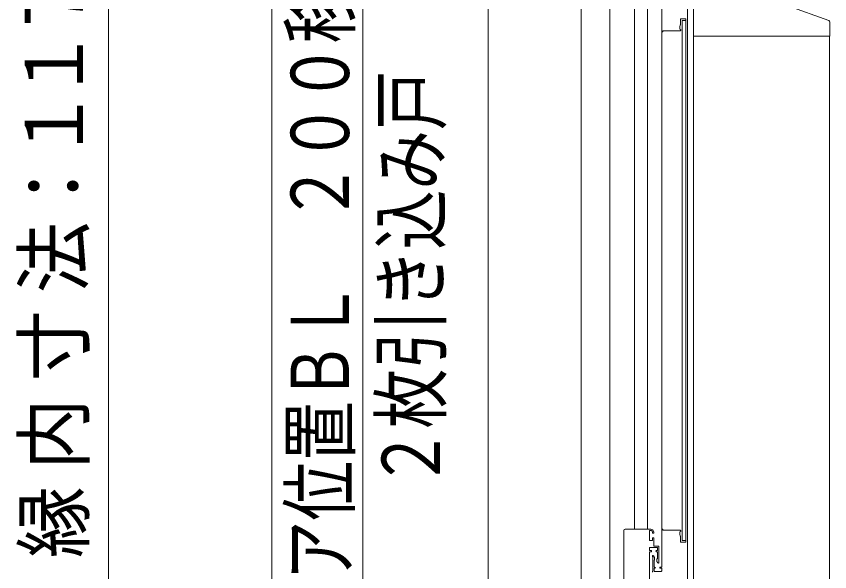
# Model space of a CAD drawing. Units: millimetres on the paper. Extents: x -305 to 305, y -152 to 152.
# Drawn here: x -252.8 to -226, y 63.04 to 81.34 of the extents above; entities that cross this region are included whole.
import ezdxf
from ezdxf.enums import TextEntityAlignment as Align

# ---------------------------------------------------------------- set-up
doc = ezdxf.new("R2010")
doc.units = ezdxf.units.MM
doc.layers.add('0-1_VIEW0001', color=7, linetype='Continuous', lineweight=9)
doc.styles.add('ＭＳ ゴシック', font='')
doc.styles.get('ＭＳ ゴシック').set_extended_font_data('MS Gothic')

msp = doc.modelspace()

# ---------------------------------------------------------------- linework, layer by layer
at = {"layer": '0-1_VIEW0001'}
for p, q in [((-237.254, 102.748), (-237.254, 42.273)), ((-234.184, 101.573), (-234.184, 46.469)), ((-233.244, 101.573), (-233.244, 45.294)), ((-232.429, 64.448), (-232.429, 101.403)), ((-231.999, 101.503), (-231.999, 64.448)), ((-249.753, 43.873), (-249.753, 101.168)), ((-244.377, 60.511), (-244.377, 84.511)), ((-241.377, 60.511), (-241.377, 84.511)), ((-231.534, 82.782), (-231.534, 63.198)), ((-230.684, 82.573), (-230.684, 62.498)), ((-227.383, 81.682), (-226.033, 81.2)), ((-230.919, 81.243), (-230.919, 81.063)), ((-230.749, 81.253), (-230.909, 81.253)), ((-230.864, 81.203), (-230.739, 81.203)), ((-230.864, 81.203), (-230.864, 64.068)), ((-230.739, 64.028), (-230.739, 81.243)), ((-230.939, 81), (-230.939, 80.928)), ((-230.922, 81.044), (-230.938, 81.006)), ((-225.999, 81.153), (-225.999, 80.688)), ((-231.509, 80.823), (-231.519, 80.823)), ((-231.499, 80.853), (-231.499, 80.833)), ((-230.922, 80.863), (-231.489, 80.863)), ((-230.914, 80.903), (-230.909, 80.903)), ((-230.901, 80.885), (-230.91, 80.87)), ((-230.899, 80.893), (-230.899, 80.892)), ((-230.484, 80.688), (-230.456, 80.688)), ((-230.456, 80.688), (-227.712, 80.688)), ((-227.711, 80.688), (-225.999, 80.688)), ((-232.784, 43.713), (-232.784, 64.398)), ((-232.734, 64.448), (-231.894, 64.448)), ((-232.172, 64.448), (-232.191, 64.448)), ((-231.834, 64.318), (-231.834, 64.348)), ((-231.794, 64.348), (-231.794, 64.318)), ((-231.509, 64.448), (-231.519, 64.448)), ((-231.499, 64.418), (-231.499, 64.438)), ((-230.923, 64.408), (-231.489, 64.408)), ((-230.934, 64.408), (-230.959, 64.408)), ((-230.939, 64.271), (-230.939, 64.343)), ((-230.914, 64.368), (-230.909, 64.368)), ((-230.901, 64.387), (-230.91, 64.401)), ((-230.899, 64.378), (-230.899, 64.379)), ((-231.934, 64.073), (-231.834, 64.073)), ((-231.909, 64.073), (-231.849, 64.073)), ((-231.799, 64.308), (-231.824, 64.308)), ((-231.804, 64.308), (-231.824, 64.308)), ((-230.923, 64.227), (-230.938, 64.265)), ((-230.919, 64.028), (-230.919, 64.208)), ((-230.739, 64.068), (-230.864, 64.068)), ((-230.749, 64.018), (-230.909, 64.018)), ((-231.934, 45.438), (-231.934, 63.698)), ((-231.839, 63.558), (-231.839, 63.543)), ((-231.82, 63.573), (-231.824, 63.573)), ((-231.824, 63.524), (-231.824, 63.072)), ((-231.784, 63.213), (-231.784, 63.408)), ((-231.694, 63.39), (-231.694, 63.463)), ((-231.662, 63.331), (-231.692, 63.383)), ((-231.839, 63.053), (-231.839, 63.033)), ((-231.784, 63.068), (-231.784, 63.143)), ((-231.759, 63.198), (-231.769, 63.198)), ((-231.769, 63.158), (-231.759, 63.158)), ((-231.549, 63.053), (-231.769, 63.053)), ((-231.594, 63.188), (-231.594, 63.168)), ((-231.544, 63.198), (-231.584, 63.198)), ((-231.584, 63.158), (-231.544, 63.158)), ((-231.534, 63.148), (-231.534, 63.068))]:
    msp.add_line(p, q, dxfattribs=at)
at = {"layer": '0-1_VIEW0001', "color": 5}
for p, q in [((-230.484, 45.495), (-230.484, 81.688)), ((-226.009, 45.249), (-226.009, 80.688))]:
    msp.add_line(p, q, dxfattribs=at)
at = {"layer": '0-1_VIEW0001'}
for points in [[(-225.999, 80.913), (-225.999, 80.912), (-226, 80.91), (-226, 80.909)], [(-232.784, 64.398), (-232.769, 64.433), (-232.734, 64.448)], [(-231.884, 64.398), (-231.934, 64.398), (-231.934, 64.073)], [(-231.894, 64.448), (-231.823, 64.419), (-231.794, 64.348)], [(-231.834, 64.348), (-231.849, 64.383), (-231.884, 64.398)], [(-231.824, 64.308), (-231.831, 64.311), (-231.834, 64.318)], [(-231.794, 64.318), (-231.797, 64.311), (-231.804, 64.308)], [(-231.519, 64.448), (-231.53, 64.444), (-231.534, 64.433)], [(-231.499, 64.438), (-231.502, 64.445), (-231.509, 64.448)], [(-231.489, 64.408), (-231.496, 64.411), (-231.499, 64.418)], [(-230.939, 64.343), (-230.932, 64.361), (-230.914, 64.368)], [(-230.91, 64.401), (-230.915, 64.406), (-230.923, 64.408)], [(-230.909, 64.368), (-230.902, 64.371), (-230.899, 64.378)], [(-230.899, 64.379), (-230.9, 64.383), (-230.901, 64.387)], [(-231.834, 64.073), (-231.834, 64.158), (-231.794, 64.158), (-231.794, 63.888), (-231.634, 63.888), (-231.634, 63.338)], [(-230.938, 64.265), (-230.939, 64.268), (-230.939, 64.271)], [(-230.919, 64.208), (-230.92, 64.218), (-230.923, 64.227)], [(-231.709, 63.738), (-231.674, 63.738), (-231.674, 63.843), (-231.934, 63.843), (-231.934, 63.738), (-231.874, 63.738), (-231.874, 63.698), (-231.934, 63.698)], [(-230.909, 64.018), (-230.916, 64.021), (-230.919, 64.028)], [(-230.739, 64.028), (-230.742, 64.021), (-230.749, 64.018)], [(-231.824, 63.573), (-231.835, 63.569), (-231.839, 63.558)], [(-231.839, 63.543), (-231.837, 63.537), (-231.832, 63.533), (-231.826, 63.53), (-231.824, 63.524)], [(-231.807, 63.566), (-231.813, 63.571), (-231.82, 63.573)], [(-231.774, 63.43), (-231.774, 63.508), (-231.807, 63.566)], [(-231.709, 63.698), (-231.729, 63.718), (-231.709, 63.738)], [(-231.674, 63.483), (-231.674, 63.698), (-231.709, 63.698)], [(-231.784, 63.408), (-231.783, 63.414), (-231.779, 63.419), (-231.775, 63.424), (-231.774, 63.43)], [(-231.694, 63.463), (-231.691, 63.47), (-231.684, 63.473), (-231.677, 63.476), (-231.674, 63.483)], [(-231.692, 63.383), (-231.694, 63.386), (-231.694, 63.39)], [(-231.634, 63.338), (-231.645, 63.324), (-231.662, 63.331)], [(-231.832, 63.063), (-231.837, 63.059), (-231.839, 63.053)], [(-231.824, 63.072), (-231.826, 63.066), (-231.832, 63.063)], [(-231.769, 63.198), (-231.78, 63.202), (-231.784, 63.213)], [(-231.784, 63.143), (-231.78, 63.154), (-231.769, 63.158)], [(-231.769, 63.053), (-231.78, 63.057), (-231.784, 63.068)], [(-231.759, 63.158), (-231.739, 63.178), (-231.759, 63.198)], [(-231.584, 63.198), (-231.591, 63.195), (-231.594, 63.188)], [(-231.594, 63.168), (-231.591, 63.161), (-231.584, 63.158)], [(-231.534, 63.068), (-231.538, 63.057), (-231.549, 63.053)], [(-231.534, 63.208), (-231.537, 63.201), (-231.544, 63.198)], [(-231.544, 63.158), (-231.537, 63.155), (-231.534, 63.148)]]:
    msp.add_lwpolyline(points, dxfattribs=at)
for centre, radius, start, end in [((-230.909, 81.243), 0.01, 90, 180), ((-230.749, 81.243), 0.01, 0, 90), ((-226.049, 81.153), 0.05, 0, 70.3462), ((-230.924, 81), 0.015, 158.1986, 180), ((-230.914, 80.928), 0.025, 180, 270), ((-230.969, 81.063), 0.05, 338.1986, 0), ((-231.519, 80.838), 0.015, 180, 270), ((-231.509, 80.833), 0.01, 270, 0), ((-231.489, 80.853), 0.01, 90, 180), ((-230.922, 80.878), 0.015, 270, 329.0362), ((-230.909, 80.893), 0.01, 0, 90), ((-230.914, 80.892), 0.015, 329.0362, 0)]:
    msp.add_arc(centre, radius, start, end, dxfattribs=at)

# ---------------------------------------------------------------- texts
at = {"layer": '0-1_VIEW0001', "style": 'ＭＳ ゴシック'}
for s, width, p in [('ドア位置ＢＬ\u3000２００移動', 0.75, (-241.258, 60.796)), ('７', 0.9, (-250.019, 80.553)), ('１', 0.9, (-250.019, 78.565)), ('２枚引き込み戸', 0.75, (-238.26, 65.796)), ('１', 0.9, (-250.019, 76.577)), ('法：', 0.9, (-250.019, 72.215)), ('寸', 0.9, (-250.019, 69.307)), ('内', 0.9, (-250.019, 66.399)), ('縁', 0.9, (-250.019, 63.491))]:
    msp.add_text(s, height=1.921, rotation=90, dxfattribs=dict(at, width=width)).set_placement(p, align=Align.BOTTOM_LEFT)

doc.saveas('drawing.dxf')
